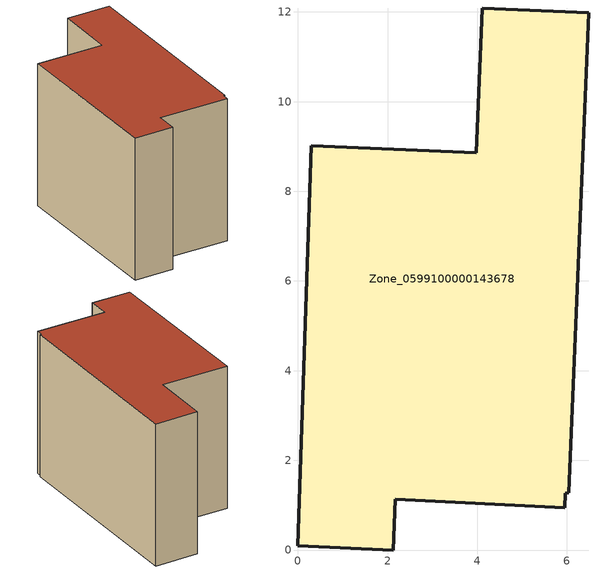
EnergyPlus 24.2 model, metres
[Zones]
Zone_0599100000143678
 floor ground (C_G): 6.48,11.98 6.03,1.27 5.97,1.27 5.95,0.94 2.17,1.13 2.12,0 0,0.09 0.3,9.02 3.97,8.86 4.11,12.09 z1.04
 wall outside (C_F): 0.3,9.02 0,0.09 2.12,0 2.17,1.13 5.95,0.94 5.97,1.27 6.03,1.27 6.48,11.98 4.11,12.09 3.97,8.86 0.3,9.02 z1.04:8.85
 roof outside (C_R): 5.95,0.94 5.97,1.27 6.03,1.27 6.48,11.98 4.11,12.09 3.97,8.86 0.3,9.02 0,0.09 2.12,0 2.17,1.13 z8.85
[BUILDING]
Pand.0599100000143678: North Axis=0; Terrain=City; Loads Convergence Tolerance Value=0.04; Temperature Convergence Tolerance Value=0.4; Solar Distribution=FullExterior; Maximum Number of Warmup Days=25; Minimum Number of Warmup Days=1
[Site:Location]
Rotterdam.The.Hague.AP_ZH_NLD Design_Conditions: Latitude=51.96; Longitude=4.45; Time Zone=1; Elevation=-4.5
[SITE:GROUNDTEMPERATURE:BUILDINGSURFACE]
18, 18, 18, 18, 18, 18, 18, 18, 18, 18, 18, 18
[MATERIAL] Thermal Absorptance=0.9; Solar Absorptance=0.7; Visible Absorptance=0.7
Name | Roughness | Thickness | Conductivity | Density | Specific Heat
G.TC.1975-1991 | MediumSmooth | 0.15 | 0.288461 | 540 | 1210
F.TC.1975-1991 | Rough | 0.3 | 0.230769 | 1920 | 840
R.TC.1975-1991 | MediumRough | 0.2 | 0.153846 | 1500 | 1000
[CONSTRUCTION]
C_G: G.TC.1975-1991
C_F: F.TC.1975-1991
C_R: R.TC.1975-1991
[ZONE]
Zone_0599100000143678: Type=1; Multiplier=1; Ceiling Height=Autocalculate; Volume=Autocalculate; Floor Area=autocalculate; Part of Total Floor Area=Yes
[ZONEINFILTRATION:DESIGNFLOWRATE]
Infil_Zone_0599100000143678: Zone or ZoneList or Space or SpaceList=Zone_0599100000143678; Schedule=AlwaysOn; Design Flow Rate Calculation Method=Flow/Area; Flow Rate per Floor Area=0.003; Constant Term Coefficient=1; Temperature Term Coefficient=0; Velocity Term Coefficient=0; Velocity Squared Term Coefficient=0
[HVACTEMPLATE:ZONE:IDEALLOADSAIRSYSTEM]
Zone_0599100000143678: Maximum Heating Supply Air Temperature=50; Minimum Cooling Supply Air Temperature=13; Maximum Heating Supply Air Humidity Ratio=0.0156; Minimum Cooling Supply Air Humidity Ratio=0.0077; Heating Limit=NoLimit; Cooling Limit=NoLimit; Dehumidification Control Type=ConstantSensibleHeatRatio; Cooling Sensible Heat Ratio=0.7; Dehumidification Setpoint=60; Humidification Control Type=None; Humidification Setpoint=30; Outdoor Air Method=None; Outdoor Air Flow Rate per Person=0.00944; Outdoor Air Flow Rate per Zone Floor Area=0; Outdoor Air Flow Rate per Zone=0; Demand Controlled Ventilation Type=None; Outdoor Air Economizer Type=NoEconomizer; Heat Recovery Type=None; Sensible Heat Recovery Effectiveness=0.7; Latent Heat Recovery Effectiveness=0.65
[ZONECONTROL:THERMOSTAT]
ThermostatControl_Zone_0599100000143678: Zone or ZoneList=Zone_0599100000143678; Control Type Schedule=DualSetpointControlType; Control 1=Thermostat_Zone_0599100000143678; Temperature Difference Between Cutout And Setpoint=0
[THERMOSTATSETPOINT:DUALSETPOINT]
Thermostat_Zone_0599100000143678: Heating Setpoint Temperature Schedule=HeatingSetpoint_Zone_0599100000143678; Cooling Setpoint Temperature Schedule=CoolingSetpoint_Zone_0599100000143678
[SCHEDULE:COMPACT]
HeatingSetpoint_Zone_0599100000143678: Through: 12/31, For: AllDays, Until: 24:00, 21
CoolingSetpoint_Zone_0599100000143678: Through: 12/31, For: AllDays, Until: 24:00, 24
DualSetpointControlType: Through: 12/31, For: AllDays, Until: 24:00, 4
AlwaysOn: Through: 12/31, For: AllDays, Until: 24:00, 1
